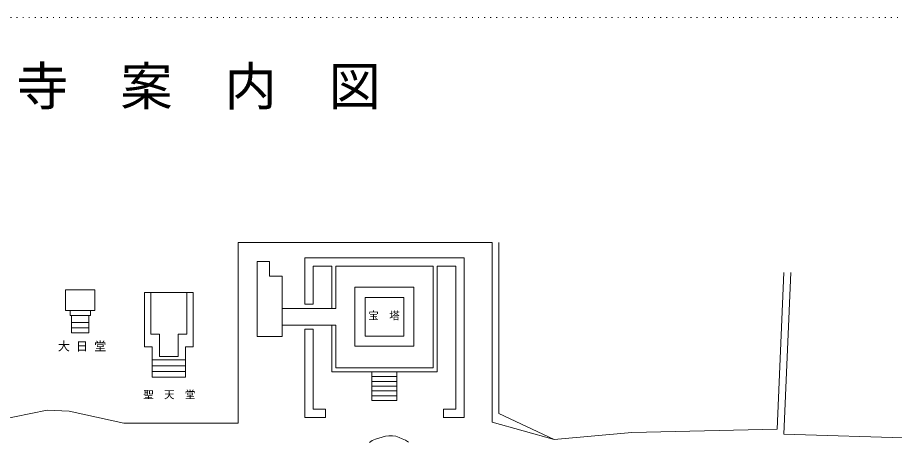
# Model space of a CAD drawing. Units: millimetres, scale not verified. Extents: x 11507 to 407039, y 22504 to 286236.
# Drawn here: x 197377 to 323748, y 225171 to 286236 of the extents above; entities that cross this region are included whole.
import ezdxf
from ezdxf.enums import TextEntityAlignment as Align

# ---------------------------------------------------------------- set-up
doc = ezdxf.new("R2010")
doc.units = ezdxf.units.MM
doc.header["$LTSCALE"] = 500
doc.linetypes.add('DOTTED', pattern=[1.75, 0.25, -1.5])
for name, color, linetype, lineweight in [('0-0通り芯', 7, 'Continuous', 13), ('1-0', 3, 'Continuous', 13), ('1-1', 3, 'Continuous', 13)]:
    doc.layers.add(name, color=color, linetype=linetype, lineweight=lineweight)
doc.styles.add('ＭＳ ゴシック', font='')
doc.styles.get('ＭＳ ゴシック').set_extended_font_data('MS Gothic')

msp = doc.modelspace()

# ---------------------------------------------------------------- linework, layer by layer
at = {"layer": '0-0通り芯', "color": 4, "linetype": 'DOTTED'}
msp.add_line((11743.3, 286236.3), (407039, 286236.3), dxfattribs=at)
at = {"layer": '1-0'}
for p, q in [((265752.4, 253843.4), (229159.5, 253843.4)), ((229159.5, 227829.2), (229159.5, 253843.4)), ((250256.4, 253843.4), (265720.2, 253843.4)), ((265752.4, 253843.4), (265752.4, 227954.5)), ((266748.2, 229199.1), (266748.2, 253837.4)), ((238756.5, 244926.7), (238756.5, 251603)), ((261756.4, 251603), (238756.5, 251603)), ((238756.5, 251603), (250256.4, 251603)), ((261756.4, 228603), (261756.4, 251603)), ((231907.2, 240289.8), (231907.2, 251105.1)), ((231907.2, 251105.1), (233707.2, 251105.1)), ((233707.2, 251105.1), (233707.2, 248969.8)), ((239956.4, 244926.7), (239956.4, 250403)), ((242651.5, 250403), (239956.4, 250403)), ((242651.5, 250403.6), (242651.5, 250406.7)), ((242651.5, 244317.7), (242651.5, 250403)), ((243251.4, 250406.7), (243251.4, 250403)), ((243251.4, 250403), (257261.4, 250403)), ((243251.4, 250403), (243251.4, 250367.1)), ((257261.4, 235793), (257261.4, 250403)), ((257861.3, 250403), (260556.4, 250403)), ((257861.5, 235193), (257861.5, 250403)), ((260556.4, 229803), (260556.4, 250403)), ((235507.2, 248969.8), (233707.2, 248969.8)), ((235507.2, 240289.8), (235507.2, 248969.8)), ((306853.2, 226965.4), (307818.6, 249529.8)), ((307821.9, 226211.9), (308817.7, 249487.1)), ((204304.3, 244033.7), (204304.3, 247020.8)), ((204304.3, 247020.8), (208536.1, 247020.8)), ((208536.1, 247020.8), (208536.1, 244033.6)), ((222687.3, 246623), (215687.3, 246623)), ((215687.3, 238823), (215687.3, 246623)), ((216587.2, 240623), (216587.2, 246623)), ((221787.3, 240623), (221787.3, 246623)), ((222687.3, 246623), (222687.3, 238823)), ((254506.4, 247376.7), (246006.4, 247376.7)), ((246006.4, 238876.8), (246006.4, 247376.7)), ((254506.4, 238876.8), (254506.4, 247376.7)), ((253056.4, 245926.8), (247456.4, 245926.8)), ((247456.4, 240326.7), (247456.4, 245926.8)), ((253056.4, 240326.7), (253056.4, 245926.8)), ((242651.8, 244326.7), (235507.2, 244326.7)), ((238756.5, 244926.7), (239956.4, 244926.7)), ((243251.4, 244326.7), (242651.8, 244326.7)), ((204964.5, 243304.7), (205170.2, 243304.7)), ((205170.2, 240797.6), (205170.2, 243304.7)), ((207670.2, 243304.7), (207876.2, 243305.1)), ((207670.2, 240797.6), (207670.2, 243304.7)), ((205169.2, 242291.1), (207670.6, 242291.1)), ((205170.2, 241544.4), (207669.7, 241544.4)), ((242651.7, 241926.7), (235507.8, 241926.7)), ((242649.7, 241926.7), (242651.7, 241926.7)), ((243251.4, 241926.7), (242649.7, 241926.7)), ((243251.4, 241926.7), (243251.4, 235793)), ((207670.2, 240797.6), (205170.2, 240797.6)), ((217837.2, 240623), (216587.2, 240623)), ((217837.2, 240623), (217837.2, 237423)), ((220537.3, 240623), (220537.3, 237423)), ((220537.3, 240623), (221787.3, 240623)), ((231907.2, 240289.8), (235507.2, 240289.8)), ((238756.5, 228603), (238756.5, 241326.7)), ((238756.5, 241326.7), (239956.4, 241326.7)), ((239955.1, 241326.7), (239957, 241326.7)), ((239956.4, 241326.7), (239956.4, 229803)), ((247456.4, 240326.7), (253056.4, 240326.7)), ((254506.4, 238876.8), (246006.4, 238876.8)), ((216787.3, 238823), (215687.3, 238823)), ((216787.3, 234426.7), (216787.3, 238823)), ((221587.2, 238823), (222687.3, 238823)), ((221587.2, 234426.7), (221587.2, 238823)), ((216787.3, 236916), (221587.2, 236916)), ((220537.3, 237423), (217837.2, 237423)), ((216787.3, 236086.2), (221587.2, 236086.2)), ((216787.3, 235256.5), (221587.2, 235256.5)), ((257861.5, 235193), (242651.5, 235193)), ((257261.4, 235793), (243251.4, 235793)), ((248456.4, 231073.1), (248456.4, 235193)), ((252056.4, 233819.7), (252056.4, 235193.7)), ((221587.2, 234426.7), (216787.3, 234426.7)), ((252056.5, 234506.3), (248455.6, 234506.3)), ((252056.4, 233819.7), (248456.4, 233819.7)), ((252056.4, 233132.2), (252056.4, 233819.7)), ((252057.2, 233133), (248456.4, 233133)), ((252056.4, 232446.6), (252056.4, 233132.2)), ((252056.1, 232446.4), (248456.4, 232446.4)), ((252056.4, 231759.7), (248456.4, 231759.7)), ((252056.4, 231759.8), (252056.4, 232446.6)), ((252056.4, 231073.1), (252056.4, 231759.8)), ((252056.4, 231073.1), (248456.4, 231073.1)), ((189433.3, 227210.3), (201630.9, 229699.6)), ((201630.9, 229699.6), (204818.3, 229528.7)), ((212698.1, 227829.2), (204818.3, 229528.7)), ((239956.4, 229803), (241758.8, 229803)), ((241756.4, 228603), (241756.4, 229803)), ((241758.8, 229803), (241758.2, 229803)), ((258756.4, 229803), (258756.4, 228593.6)), ((260556.4, 229803), (258756.7, 229803)), ((266748.2, 229199.1), (274714, 225465.1)), ((229159.5, 227829.2), (212698.1, 227829.2)), ((238756.5, 228603), (241754, 228603)), ((261756.4, 228603), (258756.4, 228603.8)), ((258756.4, 228593.6), (258756.4, 228603.8)), ((258756.4, 228603.8), (258756.4, 228603)), ((265752.4, 227954.5), (274714, 225465.1)), ((285915.9, 226460.9), (274714, 225465.1)), ((306853.2, 226965.4), (285915.9, 226460.9)), ((328234.3, 225589.6), (307821.9, 226211.9))]:
    msp.add_line(p, q, dxfattribs=at)
msp.add_lwpolyline([(248084.5, 225028.4), (248491.6, 225313.6), (248953, 225510.1), (249433.1, 225659.1), (249913.7, 225794.1), (250396.5, 225928.6), (250888.9, 225988.4), (251391.7, 225966.5), (251894.9, 225915.6), (252363.4, 225757.6), (252811.4, 225534.2), (253277.8, 225353.5), (253693.3, 225077)], dxfattribs=at)
at = {"layer": '1-1'}
for p, q in [((243251.4, 244326.7), (243251.4, 250403)), ((204304.3, 244033.7), (208536.1, 244033.7)), ((204964.5, 243304.7), (204964.5, 244050.6)), ((207876.2, 243305.1), (207876.2, 244024.6)), ((205170.2, 243304.7), (207670.2, 243304.7)), ((242651.5, 235193), (242651.5, 241931.3))]:
    msp.add_line(p, q, dxfattribs=at)

# ---------------------------------------------------------------- texts
at = {"layer": '1-0', "style": 'ＭＳ ゴシック'}
msp.add_text('宝\u3000塔', height=1100, dxfattribs=at).set_placement((247937.2, 242416.9), align=Align.BOTTOM_LEFT)
msp.add_text('聖\u3000天\u3000堂', height=1100, rotation=0.062, dxfattribs=at).set_placement((215497.5, 231032.7), align=Align.BOTTOM_LEFT)
at = {"layer": '1-1', "color": 6, "style": 'ＭＳ ゴシック'}
msp.add_text('大\u3000覚\u3000寺\u3000案\u3000内\u3000図', height=5499, dxfattribs=at).set_placement((167199.1, 271951.4), align=Align.BOTTOM_LEFT)
at = {"layer": '1-1', "style": 'ＭＳ ゴシック'}
msp.add_text('大 日 堂', height=1283, dxfattribs=at).set_placement((203174.1, 237864.9), align=Align.BOTTOM_LEFT)

doc.saveas('drawing.dxf')
